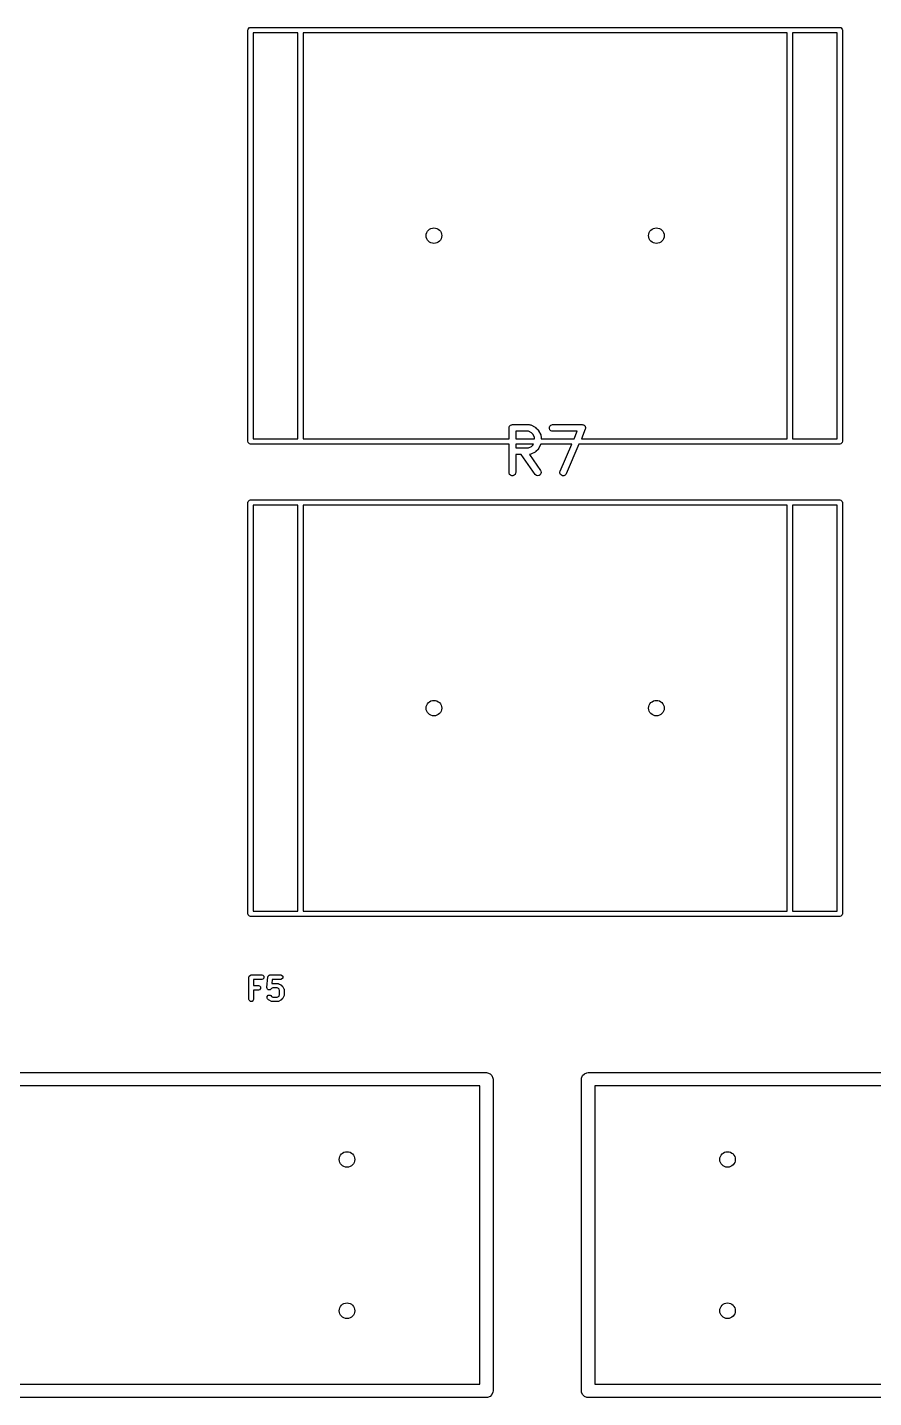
# Model space of a CAD drawing. Extents: x 0.23 to 2.98, y 0.39 to 3.79.
# Drawn here: x 0.979 to 1.728, y 0.426 to 1.638 of the extents above; entities that cross this region are included whole.
import ezdxf

# ---------------------------------------------------------------- set-up
doc = ezdxf.new("R2010")
doc.units = 0
doc.header["$MEASUREMENT"] = 0
doc.layers.add('BLACK', color=7, linetype='CONTINUOUS')

msp = doc.modelspace()

# ---------------------------------------------------------------- linework, layer by layer
at = {"layer": 'BLACK', "linetype": 'CONTINUOUS'}
for p, q in [((1.174, 1.6358), (1.1742, 1.6367)), ((1.1742, 1.6367), (1.1755, 1.638)), ((1.1755, 1.638), (1.1764, 1.6382)), ((1.1764, 1.6382), (1.6976, 1.6382)), ((1.6976, 1.6382), (1.6985, 1.638)), ((1.6985, 1.638), (1.6998, 1.6367)), ((1.6998, 1.6367), (1.7, 1.6358)), ((1.174, 1.2721), (1.174, 1.6358)), ((1.1787, 1.6335), (1.1787, 1.2744)), ((1.2181, 1.6335), (1.1787, 1.6335)), ((1.2181, 1.2744), (1.2181, 1.6335)), ((1.2228, 1.6335), (1.2228, 1.2744)), ((1.6512, 1.6335), (1.2228, 1.6335)), ((1.6512, 1.2744), (1.6512, 1.6335)), ((1.6559, 1.6335), (1.6559, 1.2744)), ((1.6953, 1.6335), (1.6559, 1.6335)), ((1.6953, 1.2744), (1.6953, 1.6335)), ((1.7, 1.6358), (1.7, 1.2721)), ((1.4051, 1.2845), (1.4055, 1.2856)), ((1.4055, 1.2856), (1.4063, 1.2864)), ((1.4063, 1.2864), (1.4074, 1.2868)), ((1.4074, 1.2868), (1.4079, 1.2869)), ((1.4079, 1.2869), (1.4229, 1.2869)), ((1.4229, 1.2869), (1.4235, 1.2868)), ((1.4235, 1.2868), (1.4236, 1.2868)), ((1.4236, 1.2868), (1.4237, 1.2868)), ((1.4237, 1.2868), (1.4243, 1.2866)), ((1.4243, 1.2866), (1.428, 1.2847)), ((1.428, 1.2847), (1.4283, 1.2845)), ((1.4407, 1.2845), (1.4411, 1.2856)), ((1.4411, 1.2856), (1.4419, 1.2864)), ((1.4419, 1.2864), (1.443, 1.2868)), ((1.443, 1.2868), (1.4436, 1.2869)), ((1.4436, 1.2869), (1.4698, 1.2869)), ((1.4698, 1.2869), (1.4704, 1.2868)), ((1.4704, 1.2868), (1.4704, 1.2868)), ((1.4704, 1.2868), (1.4704, 1.2868)), ((1.4704, 1.2868), (1.4709, 1.2866)), ((1.4709, 1.2866), (1.4715, 1.2864)), ((1.4715, 1.2864), (1.4715, 1.2864)), ((1.4715, 1.2864), (1.4715, 1.2864)), ((1.4715, 1.2864), (1.4719, 1.286)), ((1.4719, 1.286), (1.4723, 1.2856)), ((1.4723, 1.2856), (1.4723, 1.2855)), ((1.4723, 1.2855), (1.4723, 1.2855)), ((1.4723, 1.2855), (1.4725, 1.285)), ((1.4725, 1.285), (1.4727, 1.2845)), ((1.1787, 1.2744), (1.2181, 1.2744)), ((1.2228, 1.2744), (1.405, 1.2744)), ((1.405, 1.2839), (1.4051, 1.2845)), ((1.405, 1.2744), (1.405, 1.2839)), ((1.4223, 1.281), (1.4109, 1.281)), ((1.4109, 1.281), (1.4109, 1.2744)), ((1.4109, 1.2744), (1.4275, 1.2744)), ((1.4249, 1.2796), (1.4223, 1.281)), ((1.4261, 1.2784), (1.4249, 1.2796)), ((1.4275, 1.2757), (1.4261, 1.2784)), ((1.4275, 1.2744), (1.4275, 1.2757)), ((1.4283, 1.2845), (1.4283, 1.2845)), ((1.4283, 1.2845), (1.4284, 1.2844)), ((1.4284, 1.2844), (1.4285, 1.2844)), ((1.4285, 1.2844), (1.4286, 1.2843)), ((1.4286, 1.2843), (1.4288, 1.2841)), ((1.4288, 1.2841), (1.4307, 1.2823)), ((1.4307, 1.2823), (1.4308, 1.282)), ((1.4308, 1.282), (1.4309, 1.282)), ((1.4309, 1.282), (1.431, 1.2819)), ((1.431, 1.2819), (1.431, 1.2818)), ((1.431, 1.2818), (1.4311, 1.2817)), ((1.4311, 1.2817), (1.4312, 1.2815)), ((1.4312, 1.2815), (1.4331, 1.2777)), ((1.4331, 1.2777), (1.4333, 1.2772)), ((1.4333, 1.2772), (1.4333, 1.2771)), ((1.4333, 1.2771), (1.4333, 1.277)), ((1.4333, 1.277), (1.4334, 1.2764)), ((1.4334, 1.2764), (1.4334, 1.2744)), ((1.4334, 1.2744), (1.4625, 1.2744)), ((1.4407, 1.2833), (1.4407, 1.2845)), ((1.4411, 1.2823), (1.4407, 1.2833)), ((1.4419, 1.2815), (1.4411, 1.2823)), ((1.443, 1.281), (1.4419, 1.2815)), ((1.4436, 1.281), (1.443, 1.281)), ((1.4653, 1.281), (1.4436, 1.281)), ((1.4625, 1.2744), (1.4653, 1.281)), ((1.4725, 1.2828), (1.469, 1.2744)), ((1.469, 1.2744), (1.6512, 1.2744)), ((1.4727, 1.2833), (1.4725, 1.2828)), ((1.4727, 1.2845), (1.4727, 1.2845)), ((1.4727, 1.2845), (1.4727, 1.2845)), ((1.4727, 1.2845), (1.4727, 1.2839)), ((1.4727, 1.2839), (1.4727, 1.2833)), ((1.4727, 1.2833), (1.4727, 1.2833)), ((1.4727, 1.2833), (1.4727, 1.2833)), ((1.6559, 1.2744), (1.6953, 1.2744)), ((1.1742, 1.2712), (1.174, 1.2721)), ((1.1755, 1.2699), (1.1742, 1.2712)), ((1.1764, 1.2697), (1.1755, 1.2699)), ((1.405, 1.2697), (1.1764, 1.2697)), ((1.405, 1.2446), (1.405, 1.2697)), ((1.4109, 1.2697), (1.4109, 1.2663)), ((1.4266, 1.2697), (1.4109, 1.2697)), ((1.4109, 1.2663), (1.4223, 1.2663)), ((1.4223, 1.2663), (1.4249, 1.2676)), ((1.4235, 1.2604), (1.423, 1.2604)), ((1.4236, 1.2604), (1.4235, 1.2604)), ((1.4237, 1.2605), (1.4236, 1.2604)), ((1.4243, 1.2607), (1.4237, 1.2605)), ((1.428, 1.2625), (1.4243, 1.2607)), ((1.4249, 1.2676), (1.4261, 1.2688)), ((1.4261, 1.2688), (1.4266, 1.2697)), ((1.4283, 1.2627), (1.428, 1.2625)), ((1.4284, 1.2628), (1.4283, 1.2627)), ((1.4283, 1.2627), (1.4283, 1.2627)), ((1.4285, 1.2628), (1.4284, 1.2628)), ((1.4286, 1.2629), (1.4285, 1.2628)), ((1.4288, 1.2631), (1.4286, 1.2629)), ((1.4307, 1.265), (1.4288, 1.2631)), ((1.4308, 1.2652), (1.4307, 1.265)), ((1.4309, 1.2652), (1.4308, 1.2652)), ((1.431, 1.2653), (1.4309, 1.2652)), ((1.4311, 1.2655), (1.431, 1.2654)), ((1.431, 1.2654), (1.431, 1.2653)), ((1.4312, 1.2657), (1.4311, 1.2655)), ((1.4331, 1.2695), (1.4312, 1.2657)), ((1.4332, 1.2697), (1.4331, 1.2695)), ((1.4605, 1.2697), (1.4332, 1.2697)), ((1.4502, 1.2457), (1.4605, 1.2697)), ((1.4669, 1.2697), (1.4557, 1.2434)), ((1.6976, 1.2697), (1.4669, 1.2697)), ((1.6985, 1.2699), (1.6976, 1.2697)), ((1.6998, 1.2712), (1.6985, 1.2699)), ((1.7, 1.2721), (1.6998, 1.2712)), ((1.4158, 1.2603), (1.4109, 1.2603)), ((1.4109, 1.2603), (1.4109, 1.2446)), ((1.428, 1.2429), (1.4158, 1.2603)), ((1.423, 1.2604), (1.4329, 1.2462)), ((1.4051, 1.244), (1.405, 1.2446)), ((1.4055, 1.2429), (1.4051, 1.244)), ((1.4063, 1.2421), (1.4055, 1.2429)), ((1.4074, 1.2417), (1.4063, 1.2421)), ((1.4085, 1.2417), (1.4074, 1.2417)), ((1.4096, 1.2421), (1.4085, 1.2417)), ((1.4104, 1.2429), (1.4096, 1.2421)), ((1.4108, 1.244), (1.4104, 1.2429)), ((1.4109, 1.2446), (1.4108, 1.244)), ((1.4284, 1.2424), (1.428, 1.2429)), ((1.4294, 1.2418), (1.4284, 1.2424)), ((1.4305, 1.2416), (1.4294, 1.2418)), ((1.4316, 1.2418), (1.4305, 1.2416)), ((1.4326, 1.2425), (1.4316, 1.2418)), ((1.4332, 1.2435), (1.4326, 1.2425)), ((1.4329, 1.2462), (1.4331, 1.2457)), ((1.4331, 1.2457), (1.4334, 1.2446)), ((1.4334, 1.2446), (1.4332, 1.2435)), ((1.45, 1.244), (1.4501, 1.2452)), ((1.4505, 1.2429), (1.45, 1.244)), ((1.4501, 1.2452), (1.4502, 1.2457)), ((1.4513, 1.2421), (1.4505, 1.2429)), ((1.4523, 1.2417), (1.4513, 1.2421)), ((1.4535, 1.2416), (1.4523, 1.2417)), ((1.4546, 1.2421), (1.4535, 1.2416)), ((1.4554, 1.2429), (1.4546, 1.2421)), ((1.4557, 1.2434), (1.4554, 1.2429)), ((1.174, 1.218), (1.1742, 1.2189)), ((1.174, 0.8542), (1.174, 1.218)), ((1.1742, 1.2189), (1.1755, 1.2202)), ((1.1755, 1.2202), (1.1764, 1.2203)), ((1.1764, 1.2203), (1.6976, 1.2203)), ((1.1787, 1.2156), (1.1787, 0.8566)), ((1.2181, 1.2156), (1.1787, 1.2156)), ((1.2181, 0.8566), (1.2181, 1.2156)), ((1.2228, 1.2156), (1.2228, 0.8566)), ((1.6512, 1.2156), (1.2228, 1.2156)), ((1.6512, 0.8566), (1.6512, 1.2156)), ((1.6559, 1.2156), (1.6559, 0.8566)), ((1.6953, 1.2156), (1.6559, 1.2156)), ((1.6953, 0.8566), (1.6953, 1.2156)), ((1.6976, 1.2203), (1.6985, 1.2202)), ((1.6985, 1.2202), (1.6998, 1.2189)), ((1.6998, 1.2189), (1.7, 1.218)), ((1.7, 1.218), (1.7, 0.8542)), ((1.1742, 0.8533), (1.174, 0.8542)), ((1.1755, 0.852), (1.1742, 0.8533)), ((1.1764, 0.8518), (1.1755, 0.852)), ((1.6976, 0.8518), (1.1764, 0.8518)), ((1.1787, 0.8566), (1.2181, 0.8566)), ((1.2228, 0.8566), (1.6512, 0.8566)), ((1.6559, 0.8566), (1.6953, 0.8566)), ((1.6985, 0.852), (1.6976, 0.8518)), ((1.6998, 0.8533), (1.6985, 0.852)), ((1.7, 0.8542), (1.6998, 0.8533)), ((1.1751, 0.7989), (1.1762, 0.8)), ((1.1762, 0.8), (1.1769, 0.8002)), ((1.1769, 0.8002), (1.1863, 0.8002)), ((1.1863, 0.8002), (1.1871, 0.8)), ((1.1871, 0.8), (1.1881, 0.7989)), ((1.1926, 0.7995), (1.1931, 0.8)), ((1.1931, 0.8), (1.1932, 0.8)), ((1.1932, 0.8), (1.1932, 0.8001)), ((1.1932, 0.8001), (1.1933, 0.8001)), ((1.1933, 0.8001), (1.1938, 0.8002)), ((1.1938, 0.8002), (1.2032, 0.8002)), ((1.2032, 0.8002), (1.2039, 0.8)), ((1.2039, 0.8), (1.205, 0.7989)), ((1.175, 0.7982), (1.1751, 0.7989)), ((1.175, 0.7785), (1.175, 0.7982)), ((1.1863, 0.7962), (1.1789, 0.7962)), ((1.1789, 0.7962), (1.1789, 0.7908)), ((1.1789, 0.7908), (1.1835, 0.7908)), ((1.1835, 0.7908), (1.1842, 0.7906)), ((1.1842, 0.7906), (1.1853, 0.7896)), ((1.1853, 0.7881), (1.1842, 0.787)), ((1.1853, 0.7896), (1.1853, 0.7881)), ((1.1871, 0.7964), (1.1863, 0.7962)), ((1.1881, 0.7974), (1.1871, 0.7964)), ((1.1881, 0.7989), (1.1881, 0.7974)), ((1.1909, 0.789), (1.1918, 0.7984)), ((1.191, 0.7882), (1.1909, 0.789)), ((1.191, 0.7881), (1.191, 0.7882)), ((1.191, 0.7882), (1.191, 0.7882)), ((1.1915, 0.7876), (1.191, 0.7881)), ((1.1918, 0.7984), (1.192, 0.7988)), ((1.192, 0.799), (1.1921, 0.7991)), ((1.192, 0.7989), (1.192, 0.799)), ((1.192, 0.7988), (1.192, 0.7989)), ((1.1921, 0.7991), (1.1926, 0.7995)), ((1.195, 0.7881), (1.1943, 0.7874)), ((1.1961, 0.7887), (1.195, 0.7881)), ((1.1956, 0.7962), (1.1952, 0.7926)), ((1.1952, 0.7926), (1.1952, 0.7926)), ((1.1952, 0.7926), (1.1955, 0.7926)), ((1.1955, 0.7926), (1.1956, 0.7926)), ((1.2032, 0.7962), (1.1956, 0.7962)), ((1.1956, 0.7926), (1.1957, 0.7927)), ((1.1957, 0.7927), (1.2004, 0.7927)), ((1.1999, 0.7887), (1.1961, 0.7887)), ((1.2011, 0.7881), (1.1999, 0.7887)), ((1.2004, 0.7927), (1.2005, 0.7926)), ((1.2005, 0.7926), (1.2005, 0.7926)), ((1.2005, 0.7926), (1.2008, 0.7926)), ((1.2008, 0.7926), (1.2011, 0.7925)), ((1.2011, 0.7925), (1.2012, 0.7925)), ((1.2016, 0.7876), (1.2011, 0.7881)), ((1.2012, 0.7925), (1.2012, 0.7924)), ((1.2012, 0.7924), (1.2031, 0.7915)), ((1.2031, 0.7915), (1.2034, 0.7913)), ((1.2039, 0.7964), (1.2032, 0.7962)), ((1.2034, 0.7913), (1.2036, 0.7911)), ((1.2036, 0.7911), (1.2046, 0.7902)), ((1.205, 0.7974), (1.2039, 0.7964)), ((1.2046, 0.7902), (1.2047, 0.7899)), ((1.2047, 0.7899), (1.2049, 0.7897)), ((1.2049, 0.7897), (1.2059, 0.7878)), ((1.205, 0.7989), (1.205, 0.7974)), ((1.2059, 0.7878), (1.2059, 0.7877)), ((1.1751, 0.7777), (1.175, 0.7785)), ((1.1762, 0.7767), (1.1751, 0.7777)), ((1.1777, 0.7767), (1.1762, 0.7767)), ((1.1787, 0.7777), (1.1777, 0.7767)), ((1.1789, 0.7785), (1.1787, 0.7777)), ((1.1835, 0.7868), (1.1789, 0.7868)), ((1.1789, 0.7868), (1.1789, 0.7785)), ((1.1842, 0.787), (1.1835, 0.7868)), ((1.191, 0.7811), (1.1921, 0.7822)), ((1.191, 0.7796), (1.191, 0.7811)), ((1.1915, 0.779), (1.191, 0.7796)), ((1.1919, 0.7871), (1.1915, 0.7876)), ((1.1924, 0.778), (1.1915, 0.779)), ((1.192, 0.7871), (1.1919, 0.7871)), ((1.1921, 0.787), (1.192, 0.7871)), ((1.1928, 0.787), (1.1921, 0.787)), ((1.1921, 0.7822), (1.1936, 0.7822)), ((1.1927, 0.7779), (1.1924, 0.778)), ((1.1929, 0.7777), (1.1927, 0.7779)), ((1.1934, 0.7869), (1.1928, 0.787)), ((1.1948, 0.7767), (1.1929, 0.7777)), ((1.1935, 0.787), (1.1934, 0.7869)), ((1.1936, 0.787), (1.1935, 0.787)), ((1.1943, 0.7874), (1.1936, 0.787)), ((1.1936, 0.7822), (1.1943, 0.7818)), ((1.1943, 0.7818), (1.195, 0.7811)), ((1.1949, 0.7767), (1.1948, 0.7767)), ((1.1952, 0.7766), (1.1949, 0.7767)), ((1.1949, 0.7767), (1.1949, 0.7767)), ((1.195, 0.7811), (1.1961, 0.7805)), ((1.1955, 0.7765), (1.1952, 0.7766)), ((1.1956, 0.7766), (1.1955, 0.7765)), ((1.1957, 0.7765), (1.1956, 0.7766)), ((1.2004, 0.7765), (1.1957, 0.7765)), ((1.1961, 0.7805), (1.1999, 0.7805)), ((1.1999, 0.7805), (1.2011, 0.7811)), ((1.2005, 0.7766), (1.2004, 0.7765)), ((1.2008, 0.7766), (1.2005, 0.7765)), ((1.2005, 0.7765), (1.2005, 0.7766)), ((1.2011, 0.7767), (1.2008, 0.7766)), ((1.2011, 0.7811), (1.2016, 0.7815)), ((1.2012, 0.7767), (1.2011, 0.7767)), ((1.2031, 0.7777), (1.2012, 0.7767)), ((1.2012, 0.7767), (1.2012, 0.7767)), ((1.2021, 0.7865), (1.2016, 0.7876)), ((1.2016, 0.7815), (1.2021, 0.7827)), ((1.2021, 0.7827), (1.2021, 0.7865)), ((1.2034, 0.7779), (1.2031, 0.7777)), ((1.2036, 0.778), (1.2034, 0.7779)), ((1.2046, 0.779), (1.2036, 0.778)), ((1.2047, 0.7792), (1.2046, 0.779)), ((1.2049, 0.7795), (1.2047, 0.7792)), ((1.2059, 0.7814), (1.2049, 0.7795)), ((1.2059, 0.7877), (1.2059, 0.7877)), ((1.2059, 0.7877), (1.206, 0.7874)), ((1.206, 0.7818), (1.2059, 0.7815)), ((1.2059, 0.7815), (1.2059, 0.7815)), ((1.2059, 0.7815), (1.2059, 0.7814)), ((1.206, 0.7874), (1.2061, 0.7871)), ((1.2061, 0.7821), (1.206, 0.7818)), ((1.2061, 0.7871), (1.2061, 0.787)), ((1.2061, 0.787), (1.2061, 0.7869)), ((1.2061, 0.7869), (1.2061, 0.7822)), ((1.2061, 0.7822), (1.2061, 0.7822)), ((1.2061, 0.7822), (1.2061, 0.7821)), ((0.755, 0.7137), (1.385, 0.7137)), ((1.385, 0.7137), (1.3861, 0.7136)), ((1.3861, 0.7136), (1.3882, 0.7127)), ((1.3882, 0.7127), (1.3899, 0.7111)), ((1.3899, 0.7111), (1.3908, 0.7089)), ((1.3908, 0.7089), (1.3909, 0.7078)), ((1.3909, 0.7078), (1.3909, 0.4322)), ((1.4691, 0.7078), (1.4692, 0.7089)), ((1.4691, 0.4322), (1.4691, 0.7078)), ((1.4692, 0.7089), (1.4701, 0.7111)), ((1.4701, 0.7111), (1.4718, 0.7127)), ((1.4718, 0.7127), (1.4739, 0.7136)), ((1.4739, 0.7136), (1.475, 0.7137)), ((1.475, 0.7137), (2.105, 0.7137)), ((1.3791, 0.7019), (0.7609, 0.7019)), ((1.3791, 0.4381), (1.3791, 0.7019)), ((1.4809, 0.7019), (1.4809, 0.4381)), ((2.0991, 0.7019), (1.4809, 0.7019)), ((0.7609, 0.4381), (1.3791, 0.4381)), ((1.4809, 0.4381), (2.0991, 0.4381)), ((1.385, 0.4263), (0.755, 0.4263)), ((1.3861, 0.4264), (1.385, 0.4263)), ((1.3882, 0.4273), (1.3861, 0.4264)), ((1.3899, 0.4289), (1.3882, 0.4273)), ((1.3908, 0.4311), (1.3899, 0.4289)), ((1.3909, 0.4322), (1.3908, 0.4311)), ((1.4692, 0.4311), (1.4691, 0.4322)), ((1.4701, 0.4289), (1.4692, 0.4311)), ((1.4718, 0.4273), (1.4701, 0.4289)), ((1.4739, 0.4264), (1.4718, 0.4273)), ((1.475, 0.4263), (1.4739, 0.4264)), ((2.105, 0.4263), (1.475, 0.4263))]:
    msp.add_line(p, q, dxfattribs=at)
at = {"layer": 'BLACK'}
for centre in [(1.3386, 1.454), (1.3386, 1.454), (1.5354, 1.454), (1.5354, 1.454), (1.3386, 1.0361), (1.3386, 1.0361), (1.5354, 1.0361), (1.5354, 1.0361), (1.2617, 0.6369), (1.2617, 0.6369), (1.5983, 0.6369), (1.5983, 0.6369), (1.2617, 0.5031), (1.2617, 0.5031), (1.5983, 0.5031), (1.5983, 0.5031)]:
    msp.add_circle(centre, 0.00689, dxfattribs=at)

doc.saveas('drawing.dxf')
